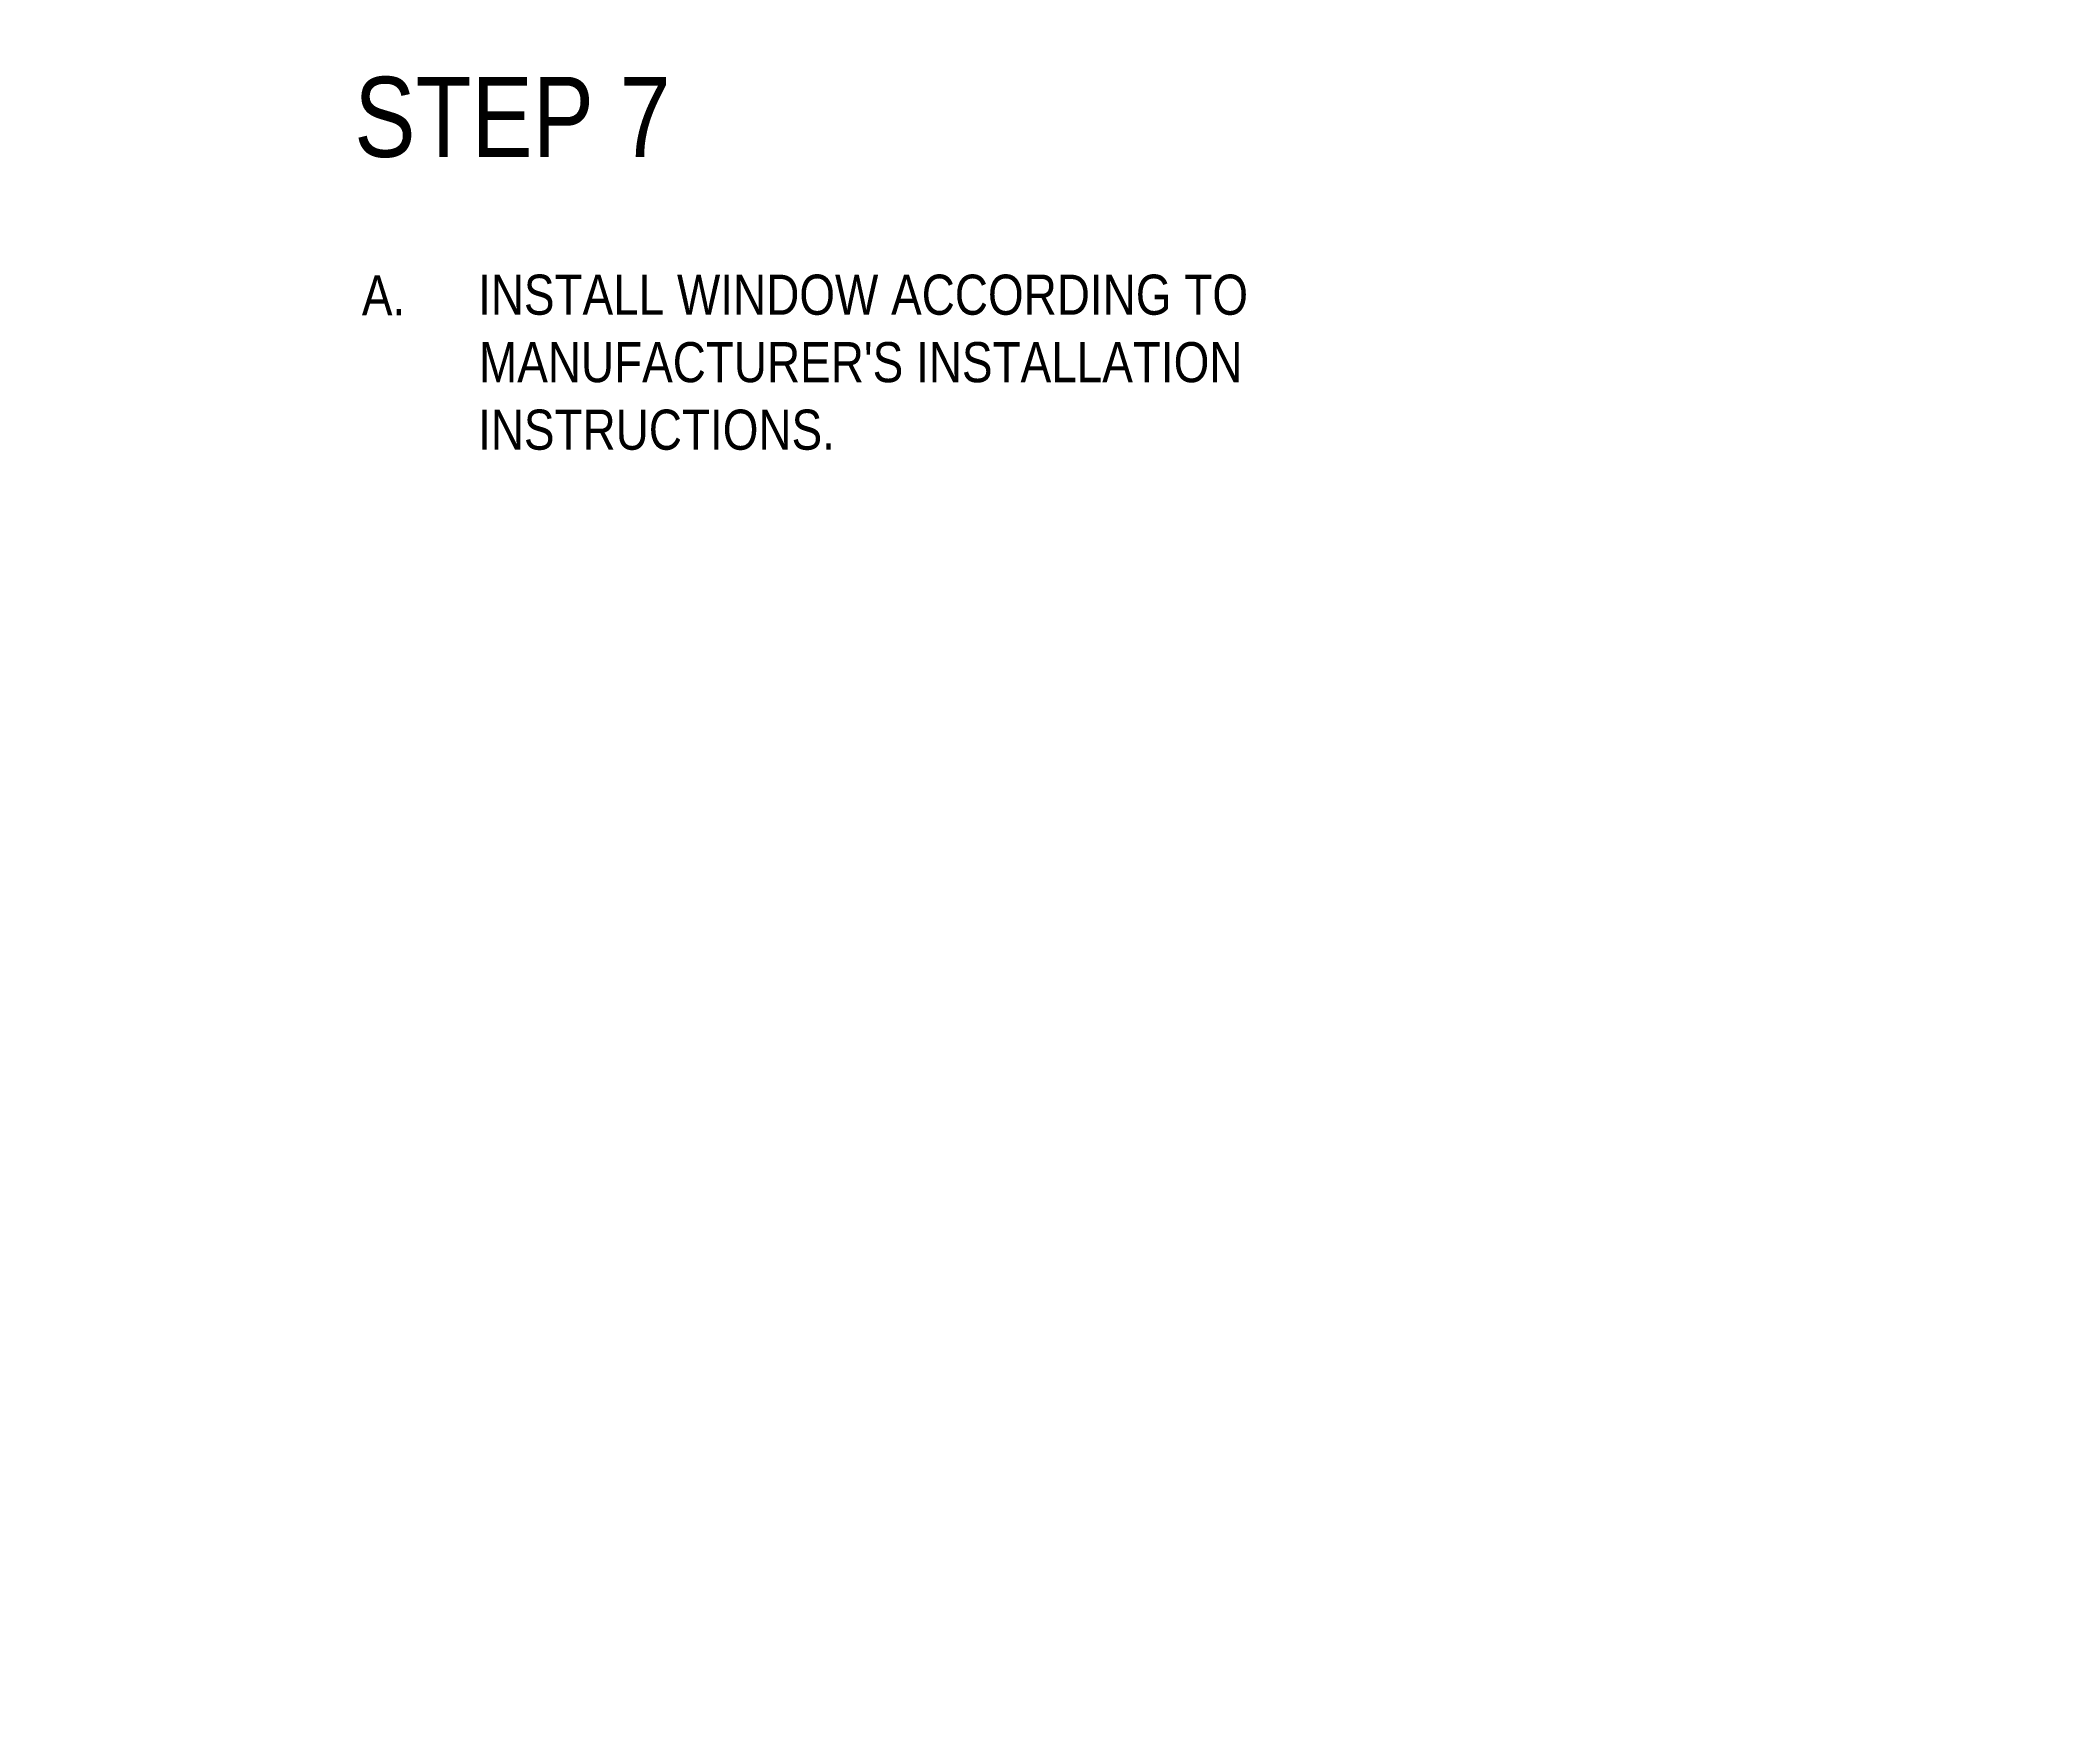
# Model space of a CAD drawing. Extents: x -1140 to 5605, y -816 to 2382.
# Drawn here: x -6 to 562, y 461 to 927 of the extents above; entities that cross this region are included whole.
import ezdxf

# ---------------------------------------------------------------- set-up
doc = ezdxf.new("R2010")
doc.units = 0
doc.header["$MEASUREMENT"] = 0
for name, color, linetype, lineweight in [('.ATI-TEXT', 7, 'Continuous', 0), ('G-ANNO-TTLB', 7, 'Continuous', 0), ('TYVEK', 7, 'Continuous', 0)]:
    doc.layers.add(name, color=color, linetype=linetype, lineweight=lineweight)

msp = doc.modelspace()

# ---------------------------------------------------------------- hatches: boundary and pattern name
at = {"layer": 'G-ANNO-TTLB', "true_color": 0xff00ff, "transparency": 33554687}
h = msp.add_hatch(color=6, dxfattribs=at)
edge = h.paths.add_edge_path()
edge.add_spline(control_points=[(1815.43, -731.7), (1815.43, -731.7), (-1114.08, -731.7), (-1114.08, -731.7), (-1114.08, -731.7), (-1114.08, 1725.3), (-1114.08, 1725.3), (-1114.08, 1725.3), (1815.43, 1725.3), (1815.43, 1725.3), (1815.43, 1725.3), (1815.43, -731.7), (1815.43, -731.7)], knot_values=[0, 0, 0, 0, 1, 1, 1, 2, 2, 2, 3, 3, 3, 4, 4, 4, 4], degree=3, periodic=0)
edge = h.paths.add_edge_path()
edge.add_spline(control_points=[(-1105.08, 1716.3), (-1105.08, 1716.3), (-1105.08, -722.7), (-1105.08, -722.7), (-1105.08, -722.7), (1806.43, -722.7), (1806.43, -722.7), (1806.43, -722.7), (1806.43, 1716.3), (1806.43, 1716.3), (1806.43, 1716.3), (-1105.08, 1716.3), (-1105.08, 1716.3)], knot_values=[0, 0, 0, 0, 1, 1, 1, 2, 2, 2, 3, 3, 3, 4, 4, 4, 4], degree=3, periodic=0)
edge.add_line((-1105.08, 1716.3), (-1105.08, 1716.3))

# ---------------------------------------------------------------- linework, layer by layer
at = {"layer": 'G-ANNO-TTLB'}
for points in [[(1815.43, -731.7), (1815.43, -731.7), (-1114.08, -731.7), (-1114.08, -731.7), (-1114.08, -731.7), (-1114.08, 1725.3), (-1114.08, 1725.3), (-1114.08, 1725.3), (1815.43, 1725.3), (1815.43, 1725.3), (1815.43, 1725.3), (1815.43, -731.7), (1815.43, -731.7)], [(-1105.08, 1716.3), (-1105.08, 1716.3), (-1105.08, -722.7), (-1105.08, -722.7), (-1105.08, -722.7), (1806.43, -722.7), (1806.43, -722.7), (1806.43, -722.7), (1806.43, 1716.3), (1806.43, 1716.3), (1806.43, 1716.3), (-1105.08, 1716.3), (-1105.08, 1716.3)]]:
    msp.add_open_spline(points, degree=3, knots=[0, 0, 0, 0, 1, 1, 1, 2, 2, 2, 3, 3, 3, 4, 4, 4, 4], dxfattribs=at)
at = {"layer": 'TYVEK', "color": 1, "lineweight": 25, "true_color": 0xff0000}
msp.add_lwpolyline([(131.15, 886.66)], dxfattribs=at)

# ---------------------------------------------------------------- texts
at = {"layer": '.ATI-TEXT', "char_height": 0.2, "attachment_point": 7}
for s, insert in [('\\C18;\\c0;\\FArial Narrow|b0|i0|c1;\\H22.499999;\\W1.000000;STEP 7', (82.63, 893.58)), ('\\C18;\\c0;\\FArial Narrow|b0|i0|c1;\\H11.249999;\\W1.000000;A.', (84.76, 849.43)), ('\\C18;\\c0;\\FArial Narrow|b0|i0|c1;\\H11.253398;\\W1.000000;INSTALL WINDOW ACCORDING TO', (117.38, 849.43)), ("\\C18;\\c0;\\FArial Narrow|b0|i0|c1;\\H11.253398;\\W1.000000;MANUFACTURER'S INSTALLATION", (117.65, 830.48)), ('\\C18;\\c0;\\FArial Narrow|b0|i0|c1;\\H11.253398;\\W1.000000;INSTRUCTIONS.', (117.38, 811.52))]:
    msp.add_mtext(s, dxfattribs=dict(at, insert=insert))

doc.saveas('drawing.dxf')
